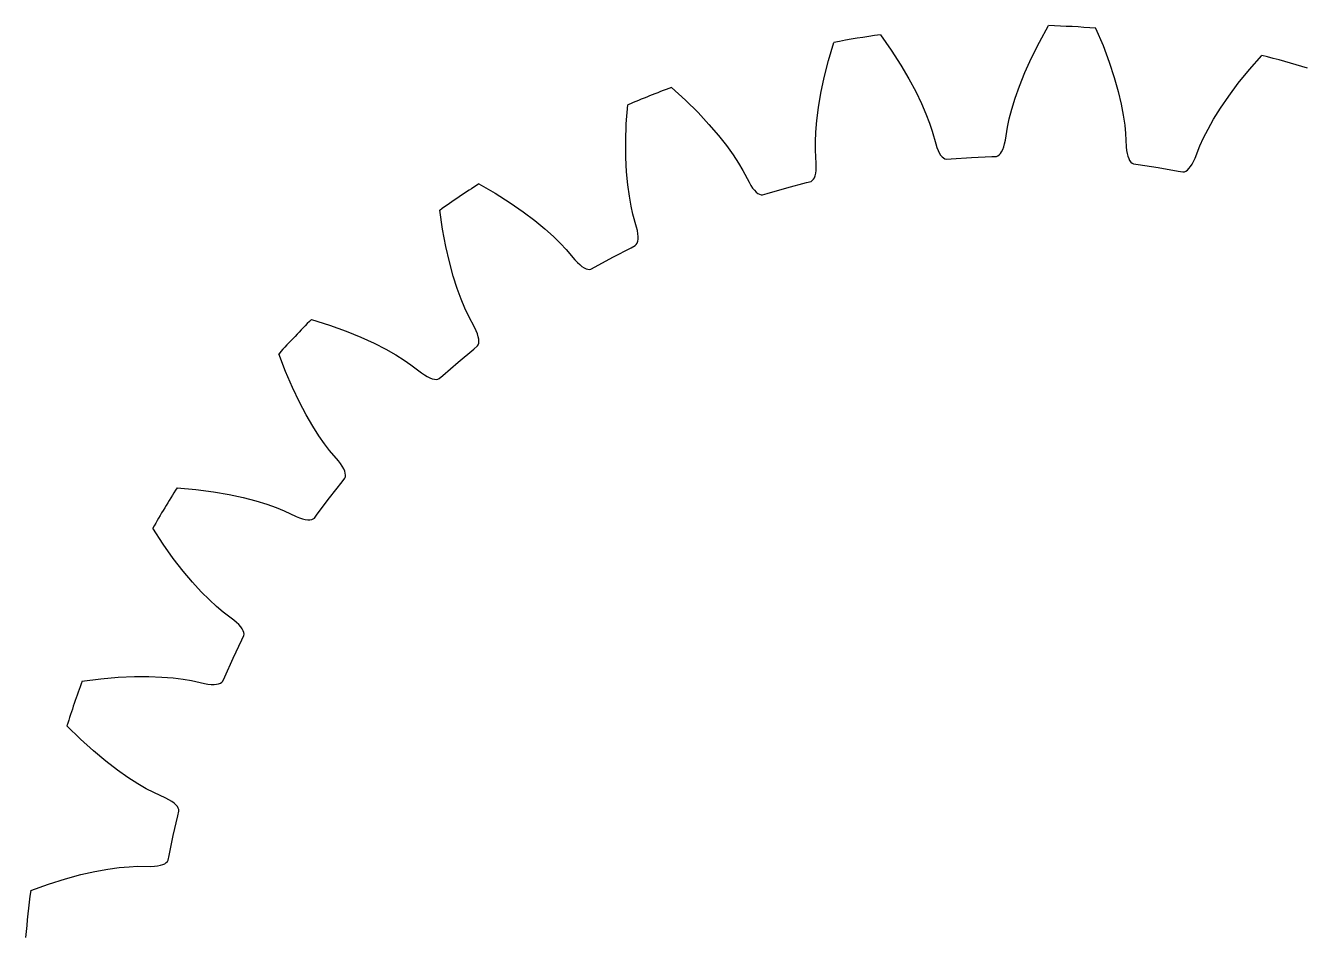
# Model space of a CAD drawing. Extents: x -20 to 29.1, y -20 to 20.
# Drawn here: x -19.97 to 5.82, y 1.69 to 20.03 of the extents above; entities that cross this region are included whole.
import ezdxf

# ---------------------------------------------------------------- set-up
doc = ezdxf.new("R2010")
doc.units = 0

msp = doc.modelspace()

# ---------------------------------------------------------------- linework, layer by layer
at = {"layer": 'layer1'}
for p, q in [((0.426, 19.697), (0.611, 20.029)), ((1.558, 19.978), (1.706, 19.628)), ((-3.818, 19.328), (-3.709, 19.692)), ((-2.773, 19.846), (-2.553, 19.536)), ((0.267, 19.38), (0.426, 19.697)), ((1.706, 19.628), (1.83, 19.295)), ((-2.553, 19.536), (-2.361, 19.237)), ((0.135, 19.086), (0.267, 19.38)), ((4.651, 19.145), (4.902, 19.43)), ((-3.905, 18.984), (-3.818, 19.328)), ((-2.361, 19.237), (-2.197, 18.96)), ((0.026, 18.815), (0.135, 19.086)), ((1.83, 19.295), (1.93, 18.989)), ((4.427, 18.869), (4.651, 19.145)), ((-3.972, 18.669), (-3.905, 18.984)), ((-2.197, 18.96), (-2.06, 18.702)), ((1.93, 18.989), (2.009, 18.708)), ((4.234, 18.611), (4.427, 18.869)), ((-6.974, 18.786), (-6.693, 18.53)), ((-4.02, 18.381), (-3.972, 18.669)), ((-2.06, 18.702), (-1.946, 18.466)), ((-0.129, 18.347), (-0.062, 18.568)), ((-0.062, 18.568), (0.026, 18.815)), ((2.009, 18.708), (2.069, 18.452)), ((4.07, 18.37), (4.234, 18.611)), ((-7.884, 18.056), (-7.856, 18.434)), ((-6.693, 18.53), (-6.441, 18.28)), ((-4.052, 18.121), (-4.02, 18.381)), ((-1.946, 18.466), (-1.855, 18.254)), ((-0.18, 18.155), (-0.129, 18.347)), ((2.069, 18.452), (2.112, 18.226)), ((3.931, 18.147), (4.07, 18.37)), ((-7.895, 17.701), (-7.884, 18.056)), ((-6.441, 18.28), (-6.222, 18.044)), ((-4.071, 17.89), (-4.052, 18.121)), ((-1.855, 18.254), (-1.784, 18.068)), ((-1.784, 18.068), (-1.73, 17.907)), ((-0.216, 17.989), (-0.18, 18.155)), ((2.112, 18.226), (2.142, 18.03)), ((3.818, 17.946), (3.931, 18.147)), ((-6.222, 18.044), (-6.032, 17.822)), ((-6.032, 17.822), (-5.87, 17.616)), ((-4.078, 17.692), (-4.071, 17.89)), ((-1.73, 17.907), (-1.66, 17.649)), ((-0.258, 17.725), (-0.216, 17.989)), ((2.142, 18.03), (2.16, 17.861)), ((2.16, 17.861), (2.173, 17.593)), ((3.727, 17.77), (3.818, 17.946)), ((-7.892, 17.379), (-7.895, 17.701)), ((-5.87, 17.616), (-5.736, 17.428)), ((-4.078, 17.522), (-4.078, 17.692)), ((-1.66, 17.649), (-1.638, 17.58)), ((-1.638, 17.58), (-1.613, 17.52)), ((-0.333, 17.493), (-0.31, 17.538)), ((-0.31, 17.538), (-0.29, 17.592)), ((-0.29, 17.592), (-0.273, 17.654)), ((-0.273, 17.654), (-0.258, 17.725)), ((2.173, 17.593), (2.18, 17.521)), ((3.558, 17.366), (3.656, 17.615)), ((3.656, 17.615), (3.727, 17.77)), ((-7.877, 17.087), (-7.892, 17.379)), ((-5.736, 17.428), (-5.627, 17.262)), ((-4.062, 17.255), (-4.078, 17.522)), ((-1.613, 17.52), (-1.588, 17.469)), ((-1.588, 17.469), (-1.56, 17.426)), ((-1.56, 17.426), (-1.532, 17.392)), ((-1.532, 17.392), (-1.504, 17.368)), ((-1.504, 17.368), (-1.475, 17.351)), ((-1.475, 17.351), (-1.447, 17.344)), ((-1.447, 17.344), (-1.351, 17.35)), ((-1.351, 17.35), (-0.942, 17.377)), ((-0.942, 17.377), (-0.533, 17.395)), ((-0.533, 17.395), (-0.437, 17.399)), ((-0.437, 17.399), (-0.409, 17.409)), ((-0.409, 17.409), (-0.383, 17.428)), ((-0.383, 17.428), (-0.357, 17.456)), ((-0.357, 17.456), (-0.333, 17.493)), ((2.18, 17.521), (2.191, 17.457)), ((2.191, 17.457), (2.205, 17.402)), ((2.205, 17.402), (2.222, 17.354)), ((2.222, 17.354), (2.242, 17.315)), ((2.242, 17.315), (2.265, 17.285)), ((2.265, 17.285), (2.289, 17.263)), ((3.498, 17.243), (3.529, 17.3)), ((3.529, 17.3), (3.558, 17.366)), ((-7.852, 16.826), (-7.877, 17.087)), ((-5.627, 17.262), (-5.54, 17.117)), ((-5.54, 17.117), (-5.415, 16.879)), ((-4.085, 17.012), (-4.073, 17.061)), ((-4.073, 17.061), (-4.065, 17.118)), ((-4.065, 17.118), (-4.061, 17.183)), ((-4.061, 17.183), (-4.062, 17.255)), ((2.289, 17.263), (2.316, 17.25)), ((2.316, 17.25), (2.41, 17.235)), ((2.41, 17.235), (2.815, 17.174)), ((2.815, 17.174), (3.219, 17.103)), ((3.219, 17.103), (3.313, 17.086)), ((3.313, 17.086), (3.343, 17.09)), ((3.343, 17.09), (3.373, 17.103)), ((3.373, 17.103), (3.404, 17.125)), ((3.404, 17.125), (3.435, 17.155)), ((3.435, 17.155), (3.467, 17.195)), ((3.467, 17.195), (3.498, 17.243)), ((-10.849, 16.847), (-10.52, 16.658)), ((-7.821, 16.597), (-7.852, 16.826)), ((-5.415, 16.879), (-5.378, 16.817)), ((-5.378, 16.817), (-5.342, 16.764)), ((-5.342, 16.764), (-5.306, 16.719)), ((-5.049, 16.654), (-4.656, 16.768)), ((-4.656, 16.768), (-4.259, 16.874)), ((-4.259, 16.874), (-4.167, 16.898)), ((-4.167, 16.898), (-4.142, 16.914)), ((-4.142, 16.914), (-4.12, 16.939)), ((-4.12, 16.939), (-4.101, 16.971)), ((-4.101, 16.971), (-4.085, 17.012)), ((-10.52, 16.658), (-10.22, 16.468)), ((-7.786, 16.402), (-7.821, 16.597)), ((-5.306, 16.719), (-5.27, 16.683)), ((-5.27, 16.683), (-5.236, 16.656)), ((-5.236, 16.656), (-5.202, 16.638)), ((-5.202, 16.638), (-5.171, 16.629)), ((-5.171, 16.629), (-5.141, 16.628)), ((-5.141, 16.628), (-5.049, 16.654)), ((-11.581, 15.939), (-11.635, 16.315)), ((-10.22, 16.468), (-9.955, 16.285)), ((-9.955, 16.285), (-9.722, 16.109)), ((-7.749, 16.236), (-7.786, 16.402)), ((-9.722, 16.109), (-9.52, 15.942)), ((-7.677, 15.978), (-7.749, 16.236)), ((-11.516, 15.59), (-11.581, 15.939)), ((-9.52, 15.942), (-9.348, 15.788)), ((-9.348, 15.788), (-9.206, 15.649)), ((-7.66, 15.908), (-7.677, 15.978)), ((-7.65, 15.844), (-7.66, 15.908)), ((-7.654, 15.693), (-7.647, 15.736)), ((-7.646, 15.787), (-7.65, 15.844)), ((-7.647, 15.736), (-7.646, 15.787)), ((-11.443, 15.276), (-11.516, 15.59)), ((-9.206, 15.649), (-9.09, 15.526)), ((-9.09, 15.526), (-8.917, 15.321)), ((-8.152, 15.376), (-7.787, 15.563)), ((-7.787, 15.563), (-7.702, 15.607)), ((-7.702, 15.607), (-7.682, 15.628)), ((-7.682, 15.628), (-7.665, 15.657)), ((-7.665, 15.657), (-7.654, 15.693)), ((-11.366, 14.994), (-11.443, 15.276)), ((-8.917, 15.321), (-8.868, 15.268)), ((-8.868, 15.268), (-8.821, 15.223)), ((-8.821, 15.223), (-8.776, 15.188)), ((-8.512, 15.179), (-8.152, 15.376)), ((-11.286, 14.745), (-11.366, 14.994)), ((-8.776, 15.188), (-8.733, 15.16)), ((-8.733, 15.16), (-8.694, 15.141)), ((-8.694, 15.141), (-8.657, 15.131)), ((-8.657, 15.131), (-8.625, 15.128)), ((-8.625, 15.128), (-8.596, 15.134)), ((-8.596, 15.134), (-8.512, 15.179)), ((-11.206, 14.528), (-11.286, 14.745)), ((-11.13, 14.345), (-11.206, 14.528)), ((-11.059, 14.191), (-11.13, 14.345)), ((-10.932, 13.954), (-11.059, 14.191)), ((-14.217, 14.121), (-13.855, 14.007)), ((-13.855, 14.007), (-13.521, 13.886)), ((-10.901, 13.889), (-10.932, 13.954)), ((-13.521, 13.886), (-13.223, 13.764)), ((-13.223, 13.764), (-12.958, 13.642)), ((-10.877, 13.829), (-10.901, 13.889)), ((-10.861, 13.774), (-10.877, 13.829)), ((-10.851, 13.724), (-10.861, 13.774)), ((-10.852, 13.643), (-10.848, 13.681)), ((-10.848, 13.681), (-10.851, 13.724)), ((-14.737, 13.077), (-14.87, 13.432)), ((-12.958, 13.642), (-12.724, 13.523)), ((-12.724, 13.523), (-12.523, 13.409)), ((-12.523, 13.409), (-12.355, 13.304)), ((-11.266, 13.264), (-10.951, 13.525)), ((-10.951, 13.525), (-10.877, 13.587)), ((-10.877, 13.587), (-10.862, 13.612)), ((-10.862, 13.612), (-10.852, 13.643)), ((-12.355, 13.304), (-12.215, 13.209)), ((-12.215, 13.209), (-12.002, 13.046)), ((-11.576, 12.995), (-11.266, 13.264)), ((-14.598, 12.75), (-14.737, 13.077)), ((-12.002, 13.046), (-11.943, 13.004)), ((-11.943, 13.004), (-11.887, 12.971)), ((-11.887, 12.971), (-11.835, 12.946)), ((-11.835, 12.946), (-11.788, 12.928)), ((-11.788, 12.928), (-11.745, 12.919)), ((-11.745, 12.919), (-11.708, 12.916)), ((-11.708, 12.916), (-11.675, 12.921)), ((-11.675, 12.921), (-11.648, 12.932)), ((-11.648, 12.932), (-11.576, 12.995)), ((-14.46, 12.459), (-14.598, 12.75)), ((-14.324, 12.2), (-14.46, 12.459)), ((-14.192, 11.974), (-14.324, 12.2)), ((-14.067, 11.779), (-14.192, 11.974)), ((-13.954, 11.617), (-14.067, 11.779)), ((-13.851, 11.482), (-13.954, 11.617)), ((-13.676, 11.278), (-13.851, 11.482)), ((-13.632, 11.221), (-13.676, 11.278)), ((-13.596, 11.167), (-13.632, 11.221)), ((-13.568, 11.117), (-13.596, 11.167)), ((-13.548, 11.071), (-13.568, 11.117)), ((-13.854, 10.532), (-13.602, 10.855)), ((-13.602, 10.855), (-13.544, 10.931)), ((-13.536, 11.029), (-13.548, 11.071)), ((-13.544, 10.931), (-13.534, 10.958)), ((-13.531, 10.991), (-13.536, 11.029)), ((-13.534, 10.958), (-13.531, 10.991)), ((-16.921, 10.735), (-16.542, 10.701)), ((-16.542, 10.701), (-16.19, 10.655)), ((-16.19, 10.655), (-15.873, 10.6)), ((-15.873, 10.6), (-15.588, 10.538)), ((-15.588, 10.538), (-15.334, 10.471)), ((-15.334, 10.471), (-15.113, 10.403)), ((-15.113, 10.403), (-14.926, 10.337)), ((-14.926, 10.337), (-14.769, 10.274)), ((-14.099, 10.203), (-13.854, 10.532)), ((-14.769, 10.274), (-14.526, 10.161)), ((-14.526, 10.161), (-14.459, 10.133)), ((-14.459, 10.133), (-14.398, 10.113)), ((-14.398, 10.113), (-14.342, 10.099)), ((-14.342, 10.099), (-14.292, 10.092)), ((-14.292, 10.092), (-14.248, 10.092)), ((-14.248, 10.092), (-14.21, 10.097)), ((-14.21, 10.097), (-14.18, 10.109)), ((-14.18, 10.109), (-14.156, 10.126)), ((-14.156, 10.126), (-14.099, 10.203)), ((-17.203, 9.603), (-17.41, 9.921)), ((-16.997, 9.314), (-17.203, 9.603)), ((-16.8, 9.059), (-16.997, 9.314)), ((-16.611, 8.836), (-16.8, 9.059)), ((-16.434, 8.643), (-16.611, 8.836)), ((-16.271, 8.48), (-16.434, 8.643)), ((-16.125, 8.345), (-16.271, 8.48)), ((-15.995, 8.236), (-16.125, 8.345)), ((-15.781, 8.074), (-15.995, 8.236)), ((-15.725, 8.028), (-15.781, 8.074)), ((-15.679, 7.984), (-15.725, 8.028)), ((-15.64, 7.941), (-15.679, 7.984)), ((-15.611, 7.9), (-15.64, 7.941)), ((-15.618, 7.677), (-15.577, 7.764)), ((-15.59, 7.861), (-15.611, 7.9)), ((-15.577, 7.826), (-15.59, 7.861)), ((-15.573, 7.793), (-15.577, 7.826)), ((-15.577, 7.764), (-15.573, 7.793)), ((-15.794, 7.307), (-15.618, 7.677)), ((-15.962, 6.933), (-15.794, 7.307)), ((-18.833, 6.846), (-18.456, 6.895)), ((-18.456, 6.895), (-18.102, 6.925)), ((-18.102, 6.925), (-17.78, 6.94)), ((-17.78, 6.94), (-17.488, 6.94)), ((-17.488, 6.94), (-17.226, 6.93)), ((-17.226, 6.93), (-16.996, 6.911)), ((-16.996, 6.911), (-16.799, 6.887)), ((-16.799, 6.887), (-16.632, 6.859)), ((-16.632, 6.859), (-16.37, 6.8)), ((-16.37, 6.8), (-16.299, 6.788)), ((-16.299, 6.788), (-16.235, 6.781)), ((-16.235, 6.781), (-16.177, 6.78)), ((-16.177, 6.78), (-16.127, 6.784)), ((-16.127, 6.784), (-16.084, 6.793)), ((-16.084, 6.793), (-16.049, 6.806)), ((-16.049, 6.806), (-16.021, 6.824)), ((-16.021, 6.824), (-16.001, 6.846)), ((-16.001, 6.846), (-15.962, 6.933)), ((-18.865, 5.68), (-19.136, 5.947)), ((-18.602, 5.442), (-18.865, 5.68)), ((-18.354, 5.236), (-18.602, 5.442)), ((-18.122, 5.058), (-18.354, 5.236)), ((-17.908, 4.908), (-18.122, 5.058)), ((-17.713, 4.784), (-17.908, 4.908)), ((-17.542, 4.684), (-17.713, 4.784)), ((-17.391, 4.605), (-17.542, 4.684)), ((-17.148, 4.493), (-17.391, 4.605)), ((-17.084, 4.46), (-17.148, 4.493)), ((-17.028, 4.427), (-17.084, 4.46)), ((-16.982, 4.393), (-17.028, 4.427)), ((-16.944, 4.359), (-16.982, 4.393)), ((-16.996, 3.741), (-16.903, 4.14)), ((-16.915, 4.326), (-16.944, 4.359)), ((-16.895, 4.294), (-16.915, 4.326)), ((-16.903, 4.14), (-16.882, 4.234)), ((-16.884, 4.263), (-16.895, 4.294)), ((-16.882, 4.234), (-16.884, 4.263)), ((-17.079, 3.34), (-16.996, 3.741)), ((-18.313, 3.065), (-18.084, 3.096)), ((-18.084, 3.096), (-17.887, 3.115)), ((-17.887, 3.115), (-17.718, 3.123)), ((-17.718, 3.123), (-17.45, 3.122)), ((-17.45, 3.122), (-17.377, 3.125)), ((-17.377, 3.125), (-17.313, 3.133)), ((-17.313, 3.133), (-17.257, 3.144)), ((-17.257, 3.144), (-17.208, 3.158)), ((-17.208, 3.158), (-17.168, 3.176)), ((-17.168, 3.176), (-17.137, 3.197)), ((-17.137, 3.197), (-17.114, 3.221)), ((-17.114, 3.221), (-17.099, 3.246)), ((-17.099, 3.246), (-17.079, 3.34)), ((-19.507, 2.766), (-19.168, 2.872)), ((-19.168, 2.872), (-18.856, 2.955)), ((-18.856, 2.955), (-18.572, 3.019)), ((-18.572, 3.019), (-18.313, 3.065)), ((-19.864, 2.638), (-19.507, 2.766))]:
    msp.add_line(p, q, dxfattribs=at)
for start, end in [(85.5396, 88.2535), (97.9534, 100.6673), (73.1258, 75.8398), (110.3671, 113.0811), (122.7809, 125.4949), (135.1947, 137.9087), (147.6085, 150.3225), (160.0223, 162.7363), (172.4361, 175.1501)]:
    msp.add_arc((0, 0), 20.038, start, end, dxfattribs=at)
at = {"layer": 'layer3'}
for p, q in [((0.426, 19.697), (0.611, 20.029)), ((1.558, 19.978), (1.706, 19.628)), ((-3.818, 19.328), (-3.709, 19.692)), ((-2.773, 19.846), (-2.553, 19.536)), ((0.267, 19.38), (0.426, 19.697)), ((1.706, 19.628), (1.83, 19.295)), ((-2.553, 19.536), (-2.361, 19.237)), ((0.135, 19.086), (0.267, 19.38)), ((4.651, 19.145), (4.902, 19.43)), ((-3.905, 18.984), (-3.818, 19.328)), ((-2.361, 19.237), (-2.197, 18.96)), ((0.026, 18.815), (0.135, 19.086)), ((1.83, 19.295), (1.93, 18.989)), ((4.427, 18.869), (4.651, 19.145)), ((-3.972, 18.669), (-3.905, 18.984)), ((-2.197, 18.96), (-2.06, 18.702)), ((1.93, 18.989), (2.009, 18.708)), ((4.234, 18.611), (4.427, 18.869)), ((-6.974, 18.786), (-6.693, 18.53)), ((-4.02, 18.381), (-3.972, 18.669)), ((-2.06, 18.702), (-1.946, 18.466)), ((-0.129, 18.347), (-0.062, 18.568)), ((-0.062, 18.568), (0.026, 18.815)), ((2.009, 18.708), (2.069, 18.452)), ((4.07, 18.37), (4.234, 18.611)), ((-7.884, 18.056), (-7.856, 18.434)), ((-6.693, 18.53), (-6.441, 18.28)), ((-4.052, 18.121), (-4.02, 18.381)), ((-1.946, 18.466), (-1.855, 18.254)), ((-0.18, 18.155), (-0.129, 18.347)), ((2.069, 18.452), (2.112, 18.226)), ((3.931, 18.147), (4.07, 18.37)), ((-7.895, 17.701), (-7.884, 18.056)), ((-6.441, 18.28), (-6.222, 18.044)), ((-4.071, 17.89), (-4.052, 18.121)), ((-1.855, 18.254), (-1.784, 18.068)), ((-1.784, 18.068), (-1.73, 17.907)), ((-0.216, 17.989), (-0.18, 18.155)), ((2.112, 18.226), (2.142, 18.03)), ((3.818, 17.946), (3.931, 18.147)), ((-6.222, 18.044), (-6.032, 17.822)), ((-6.032, 17.822), (-5.87, 17.616)), ((-4.078, 17.692), (-4.071, 17.89)), ((-1.73, 17.907), (-1.66, 17.649)), ((-0.258, 17.725), (-0.216, 17.989)), ((2.142, 18.03), (2.16, 17.861)), ((2.16, 17.861), (2.173, 17.593)), ((3.727, 17.77), (3.818, 17.946)), ((-7.892, 17.379), (-7.895, 17.701)), ((-5.87, 17.616), (-5.736, 17.428)), ((-4.078, 17.522), (-4.078, 17.692)), ((-1.66, 17.649), (-1.638, 17.58)), ((-1.638, 17.58), (-1.613, 17.52)), ((-0.333, 17.493), (-0.31, 17.538)), ((-0.31, 17.538), (-0.29, 17.592)), ((-0.29, 17.592), (-0.273, 17.654)), ((-0.273, 17.654), (-0.258, 17.725)), ((2.173, 17.593), (2.18, 17.521)), ((3.558, 17.366), (3.656, 17.615)), ((3.656, 17.615), (3.727, 17.77)), ((-7.877, 17.087), (-7.892, 17.379)), ((-5.736, 17.428), (-5.627, 17.262)), ((-4.062, 17.255), (-4.078, 17.522)), ((-1.613, 17.52), (-1.588, 17.469)), ((-1.588, 17.469), (-1.56, 17.426)), ((-1.56, 17.426), (-1.532, 17.392)), ((-1.532, 17.392), (-1.504, 17.368)), ((-1.504, 17.368), (-1.475, 17.351)), ((-1.475, 17.351), (-1.447, 17.344)), ((-1.447, 17.344), (-1.351, 17.35)), ((-1.351, 17.35), (-0.942, 17.377)), ((-0.942, 17.377), (-0.533, 17.395)), ((-0.533, 17.395), (-0.437, 17.399)), ((-0.437, 17.399), (-0.409, 17.409)), ((-0.409, 17.409), (-0.383, 17.428)), ((-0.383, 17.428), (-0.357, 17.456)), ((-0.357, 17.456), (-0.333, 17.493)), ((2.18, 17.521), (2.191, 17.457)), ((2.191, 17.457), (2.205, 17.402)), ((2.205, 17.402), (2.222, 17.354)), ((2.222, 17.354), (2.242, 17.315)), ((2.242, 17.315), (2.265, 17.285)), ((2.265, 17.285), (2.289, 17.263)), ((3.498, 17.243), (3.529, 17.3)), ((3.529, 17.3), (3.558, 17.366)), ((-7.852, 16.826), (-7.877, 17.087)), ((-5.627, 17.262), (-5.54, 17.117)), ((-5.54, 17.117), (-5.415, 16.879)), ((-4.085, 17.012), (-4.073, 17.061)), ((-4.073, 17.061), (-4.065, 17.118)), ((-4.065, 17.118), (-4.061, 17.183)), ((-4.061, 17.183), (-4.062, 17.255)), ((2.289, 17.263), (2.316, 17.25)), ((2.316, 17.25), (2.41, 17.235)), ((2.41, 17.235), (2.815, 17.174)), ((2.815, 17.174), (3.219, 17.103)), ((3.219, 17.103), (3.313, 17.086)), ((3.313, 17.086), (3.343, 17.09)), ((3.343, 17.09), (3.373, 17.103)), ((3.373, 17.103), (3.404, 17.125)), ((3.404, 17.125), (3.435, 17.155)), ((3.435, 17.155), (3.467, 17.195)), ((3.467, 17.195), (3.498, 17.243)), ((-10.849, 16.847), (-10.52, 16.658)), ((-7.821, 16.597), (-7.852, 16.826)), ((-5.415, 16.879), (-5.378, 16.817)), ((-5.378, 16.817), (-5.342, 16.764)), ((-5.342, 16.764), (-5.306, 16.719)), ((-5.049, 16.654), (-4.656, 16.768)), ((-4.656, 16.768), (-4.259, 16.874)), ((-4.259, 16.874), (-4.167, 16.898)), ((-4.167, 16.898), (-4.142, 16.914)), ((-4.142, 16.914), (-4.12, 16.939)), ((-4.12, 16.939), (-4.101, 16.971)), ((-4.101, 16.971), (-4.085, 17.012)), ((-10.52, 16.658), (-10.22, 16.468)), ((-7.786, 16.402), (-7.821, 16.597)), ((-5.306, 16.719), (-5.27, 16.683)), ((-5.27, 16.683), (-5.236, 16.656)), ((-5.236, 16.656), (-5.202, 16.638)), ((-5.202, 16.638), (-5.171, 16.629)), ((-5.171, 16.629), (-5.141, 16.628)), ((-5.141, 16.628), (-5.049, 16.654)), ((-11.581, 15.939), (-11.635, 16.315)), ((-10.22, 16.468), (-9.955, 16.285)), ((-9.955, 16.285), (-9.722, 16.109)), ((-7.749, 16.236), (-7.786, 16.402)), ((-9.722, 16.109), (-9.52, 15.942)), ((-7.677, 15.978), (-7.749, 16.236)), ((-11.516, 15.59), (-11.581, 15.939)), ((-9.52, 15.942), (-9.348, 15.788)), ((-9.348, 15.788), (-9.206, 15.649)), ((-7.66, 15.908), (-7.677, 15.978)), ((-7.65, 15.844), (-7.66, 15.908)), ((-7.654, 15.693), (-7.647, 15.736)), ((-7.646, 15.787), (-7.65, 15.844)), ((-7.647, 15.736), (-7.646, 15.787)), ((-11.443, 15.276), (-11.516, 15.59)), ((-9.206, 15.649), (-9.09, 15.526)), ((-9.09, 15.526), (-8.917, 15.321)), ((-8.152, 15.376), (-7.787, 15.563)), ((-7.787, 15.563), (-7.702, 15.607)), ((-7.702, 15.607), (-7.682, 15.628)), ((-7.682, 15.628), (-7.665, 15.657)), ((-7.665, 15.657), (-7.654, 15.693)), ((-11.366, 14.994), (-11.443, 15.276)), ((-8.917, 15.321), (-8.868, 15.268)), ((-8.868, 15.268), (-8.821, 15.223)), ((-8.821, 15.223), (-8.776, 15.188)), ((-8.512, 15.179), (-8.152, 15.376)), ((-11.286, 14.745), (-11.366, 14.994)), ((-8.776, 15.188), (-8.733, 15.16)), ((-8.733, 15.16), (-8.694, 15.141)), ((-8.694, 15.141), (-8.657, 15.131)), ((-8.657, 15.131), (-8.625, 15.128)), ((-8.625, 15.128), (-8.596, 15.134)), ((-8.596, 15.134), (-8.512, 15.179)), ((-11.206, 14.528), (-11.286, 14.745)), ((-11.13, 14.345), (-11.206, 14.528)), ((-11.059, 14.191), (-11.13, 14.345)), ((-10.932, 13.954), (-11.059, 14.191)), ((-14.217, 14.121), (-13.855, 14.007)), ((-13.855, 14.007), (-13.521, 13.886)), ((-10.901, 13.889), (-10.932, 13.954)), ((-13.521, 13.886), (-13.223, 13.764)), ((-13.223, 13.764), (-12.958, 13.642)), ((-10.877, 13.829), (-10.901, 13.889)), ((-10.861, 13.774), (-10.877, 13.829)), ((-10.851, 13.724), (-10.861, 13.774)), ((-10.852, 13.643), (-10.848, 13.681)), ((-10.848, 13.681), (-10.851, 13.724)), ((-14.737, 13.077), (-14.87, 13.432)), ((-12.958, 13.642), (-12.724, 13.523)), ((-12.724, 13.523), (-12.523, 13.409)), ((-12.523, 13.409), (-12.355, 13.304)), ((-11.266, 13.264), (-10.951, 13.525)), ((-10.951, 13.525), (-10.877, 13.587)), ((-10.877, 13.587), (-10.862, 13.612)), ((-10.862, 13.612), (-10.852, 13.643)), ((-12.355, 13.304), (-12.215, 13.209)), ((-12.215, 13.209), (-12.002, 13.046)), ((-11.576, 12.995), (-11.266, 13.264)), ((-14.598, 12.75), (-14.737, 13.077)), ((-12.002, 13.046), (-11.943, 13.004)), ((-11.943, 13.004), (-11.887, 12.971)), ((-11.887, 12.971), (-11.835, 12.946)), ((-11.835, 12.946), (-11.788, 12.928)), ((-11.788, 12.928), (-11.745, 12.919)), ((-11.745, 12.919), (-11.708, 12.916)), ((-11.708, 12.916), (-11.675, 12.921)), ((-11.675, 12.921), (-11.648, 12.932)), ((-11.648, 12.932), (-11.576, 12.995)), ((-14.46, 12.459), (-14.598, 12.75)), ((-14.324, 12.2), (-14.46, 12.459)), ((-14.192, 11.974), (-14.324, 12.2)), ((-14.067, 11.779), (-14.192, 11.974)), ((-13.954, 11.617), (-14.067, 11.779)), ((-13.851, 11.482), (-13.954, 11.617)), ((-13.676, 11.278), (-13.851, 11.482)), ((-13.632, 11.221), (-13.676, 11.278)), ((-13.596, 11.167), (-13.632, 11.221)), ((-13.568, 11.117), (-13.596, 11.167)), ((-13.548, 11.071), (-13.568, 11.117)), ((-13.854, 10.532), (-13.602, 10.855)), ((-13.602, 10.855), (-13.544, 10.931)), ((-13.536, 11.029), (-13.548, 11.071)), ((-13.544, 10.931), (-13.534, 10.958)), ((-13.531, 10.991), (-13.536, 11.029)), ((-13.534, 10.958), (-13.531, 10.991)), ((-16.921, 10.735), (-16.542, 10.701)), ((-16.542, 10.701), (-16.19, 10.655)), ((-16.19, 10.655), (-15.873, 10.6)), ((-15.873, 10.6), (-15.588, 10.538)), ((-15.588, 10.538), (-15.334, 10.471)), ((-15.334, 10.471), (-15.113, 10.403)), ((-15.113, 10.403), (-14.926, 10.337)), ((-14.926, 10.337), (-14.769, 10.274)), ((-14.099, 10.203), (-13.854, 10.532)), ((-14.769, 10.274), (-14.526, 10.161)), ((-14.526, 10.161), (-14.459, 10.133)), ((-14.459, 10.133), (-14.398, 10.113)), ((-14.398, 10.113), (-14.342, 10.099)), ((-14.342, 10.099), (-14.292, 10.092)), ((-14.292, 10.092), (-14.248, 10.092)), ((-14.248, 10.092), (-14.21, 10.097)), ((-14.21, 10.097), (-14.18, 10.109)), ((-14.18, 10.109), (-14.156, 10.126)), ((-14.156, 10.126), (-14.099, 10.203)), ((-17.203, 9.603), (-17.41, 9.921)), ((-16.997, 9.314), (-17.203, 9.603)), ((-16.8, 9.059), (-16.997, 9.314)), ((-16.611, 8.836), (-16.8, 9.059)), ((-16.434, 8.643), (-16.611, 8.836)), ((-16.271, 8.48), (-16.434, 8.643)), ((-16.125, 8.345), (-16.271, 8.48)), ((-15.995, 8.236), (-16.125, 8.345)), ((-15.781, 8.074), (-15.995, 8.236)), ((-15.725, 8.028), (-15.781, 8.074)), ((-15.679, 7.984), (-15.725, 8.028)), ((-15.64, 7.941), (-15.679, 7.984)), ((-15.611, 7.9), (-15.64, 7.941)), ((-15.618, 7.677), (-15.577, 7.764)), ((-15.59, 7.861), (-15.611, 7.9)), ((-15.577, 7.826), (-15.59, 7.861)), ((-15.573, 7.793), (-15.577, 7.826)), ((-15.577, 7.764), (-15.573, 7.793)), ((-15.794, 7.307), (-15.618, 7.677)), ((-15.962, 6.933), (-15.794, 7.307)), ((-18.833, 6.846), (-18.456, 6.895)), ((-18.456, 6.895), (-18.102, 6.925)), ((-18.102, 6.925), (-17.78, 6.94)), ((-17.78, 6.94), (-17.488, 6.94)), ((-17.488, 6.94), (-17.226, 6.93)), ((-17.226, 6.93), (-16.996, 6.911)), ((-16.996, 6.911), (-16.799, 6.887)), ((-16.799, 6.887), (-16.632, 6.859)), ((-16.632, 6.859), (-16.37, 6.8)), ((-16.37, 6.8), (-16.299, 6.788)), ((-16.299, 6.788), (-16.235, 6.781)), ((-16.235, 6.781), (-16.177, 6.78)), ((-16.177, 6.78), (-16.127, 6.784)), ((-16.127, 6.784), (-16.084, 6.793)), ((-16.084, 6.793), (-16.049, 6.806)), ((-16.049, 6.806), (-16.021, 6.824)), ((-16.021, 6.824), (-16.001, 6.846)), ((-16.001, 6.846), (-15.962, 6.933)), ((-18.865, 5.68), (-19.136, 5.947)), ((-18.602, 5.442), (-18.865, 5.68)), ((-18.354, 5.236), (-18.602, 5.442)), ((-18.122, 5.058), (-18.354, 5.236)), ((-17.908, 4.908), (-18.122, 5.058)), ((-17.713, 4.784), (-17.908, 4.908)), ((-17.542, 4.684), (-17.713, 4.784)), ((-17.391, 4.605), (-17.542, 4.684)), ((-17.148, 4.493), (-17.391, 4.605)), ((-17.084, 4.46), (-17.148, 4.493)), ((-17.028, 4.427), (-17.084, 4.46)), ((-16.982, 4.393), (-17.028, 4.427)), ((-16.944, 4.359), (-16.982, 4.393)), ((-16.996, 3.741), (-16.903, 4.14)), ((-16.915, 4.326), (-16.944, 4.359)), ((-16.895, 4.294), (-16.915, 4.326)), ((-16.903, 4.14), (-16.882, 4.234)), ((-16.884, 4.263), (-16.895, 4.294)), ((-16.882, 4.234), (-16.884, 4.263)), ((-17.079, 3.34), (-16.996, 3.741)), ((-18.313, 3.065), (-18.084, 3.096)), ((-18.084, 3.096), (-17.887, 3.115)), ((-17.887, 3.115), (-17.718, 3.123)), ((-17.718, 3.123), (-17.45, 3.122)), ((-17.45, 3.122), (-17.377, 3.125)), ((-17.377, 3.125), (-17.313, 3.133)), ((-17.313, 3.133), (-17.257, 3.144)), ((-17.257, 3.144), (-17.208, 3.158)), ((-17.208, 3.158), (-17.168, 3.176)), ((-17.168, 3.176), (-17.137, 3.197)), ((-17.137, 3.197), (-17.114, 3.221)), ((-17.114, 3.221), (-17.099, 3.246)), ((-17.099, 3.246), (-17.079, 3.34)), ((-19.507, 2.766), (-19.168, 2.872)), ((-19.168, 2.872), (-18.856, 2.955)), ((-18.856, 2.955), (-18.572, 3.019)), ((-18.572, 3.019), (-18.313, 3.065)), ((-19.864, 2.638), (-19.507, 2.766))]:
    msp.add_line(p, q, dxfattribs=at)
for start, end in [(85.5396, 88.2535), (97.9534, 100.6673), (73.1258, 75.8398), (110.3671, 113.0811), (122.7809, 125.4949), (135.1947, 137.9087), (147.6085, 150.3225), (160.0223, 162.7363), (172.4361, 175.1501)]:
    msp.add_arc((0, 0), 20.038, start, end, dxfattribs=at)

doc.saveas('drawing.dxf')
